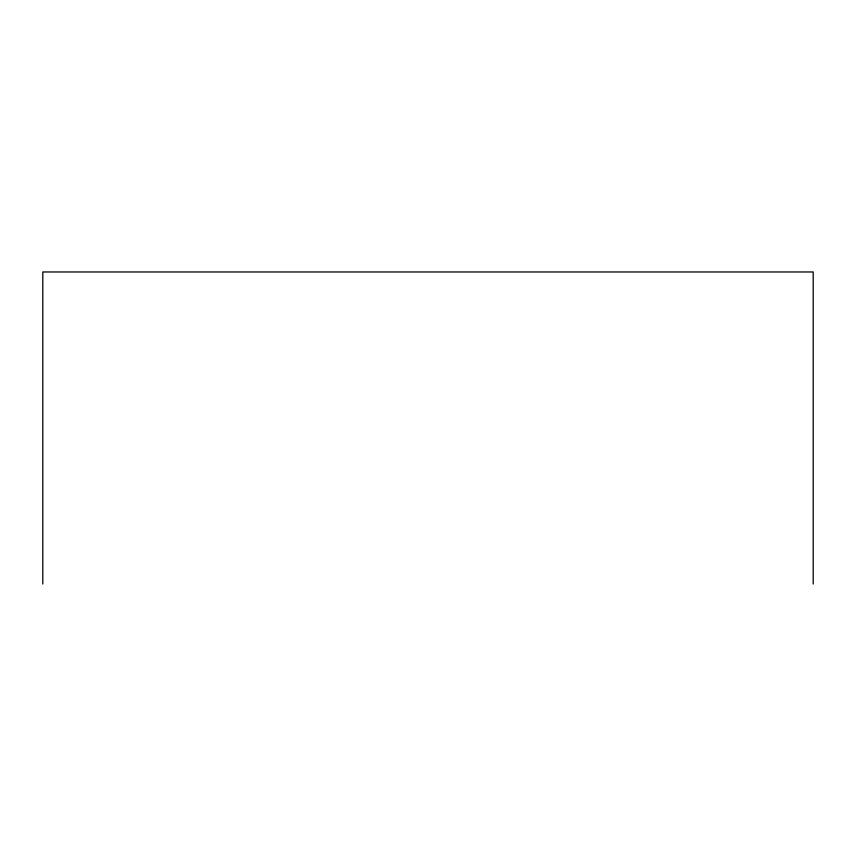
<?xml version="1.0" encoding="UTF-8"?>
<svg xmlns="http://www.w3.org/2000/svg" width="856" height="856" viewBox="0 0 856 856"><rect width="100%" height="100%" fill="white"/><g stroke="black" fill="none" stroke-linecap="round" stroke-linejoin="round"><path stroke-width="1.28" d="M813.2 584.027L813.2 271.973L42.8 271.973L42.8 584.027"/></g></svg>
